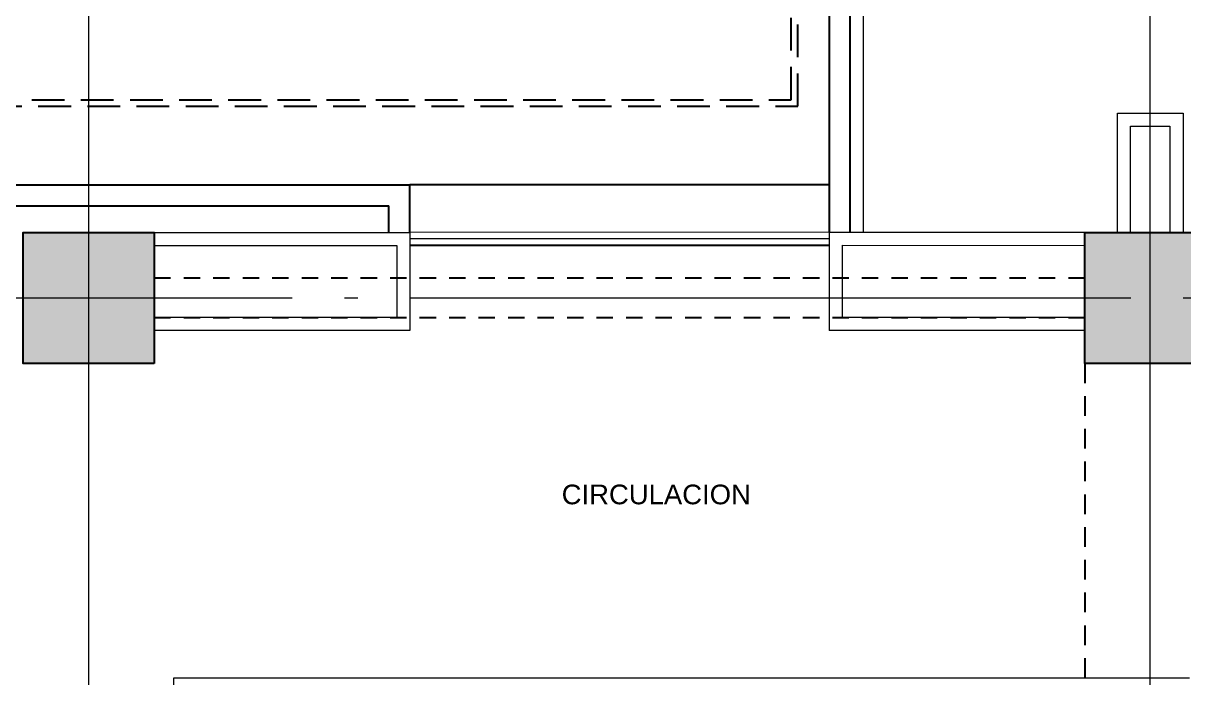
# Model space of a CAD drawing. Header units: metres. Extents: x -22 to 564, y 0 to 143.
# Drawn here: x 303.69 to 312.54, y 46.08 to 51.07 of the extents above; entities that cross this region are included whole.
import ezdxf

# ---------------------------------------------------------------- set-up
doc = ezdxf.new("R2010")
doc.units = ezdxf.units.M
for name, pattern in [('EJES630', [6.3, 5.5, -0.4, 0, -0.4]), ('XREF 3N NEURO-ONCOLOGIA$0$DASHED2', [0.375, 0.25, -0.125]), ('XREF 3N NEURO-ONCOLOGIA$0$HIDDE150', [0.24, 0.15, -0.09]), ('XREF 3N NEURO-ONCOLOGIA$0$HIDDEN2', [0.1875, 0.125, -0.0625])]:
    doc.linetypes.add(name, pattern=pattern)
for name, color, linetype, lineweight in [('EJES', 11, 'EJES630', 0), ('XREF 3N NEURO-ONCOLOGIA$0$HERRERIAS', 1, 'Continuous', 18), ('XREF 3N NEURO-ONCOLOGIA$0$MUROS DE TABLAROCA', 150, 'Continuous', 13)]:
    doc.layers.add(name, color=color, linetype=linetype, lineweight=lineweight)
for name, color, linetype in [('TEXTO', 7, 'Continuous'), ('XREF 3N NEURO-ONCOLOGIA$0$-CG-M-WALL', 7, 'Continuous'), ('XREF 3N NEURO-ONCOLOGIA$0$COLUMNAS', 6, 'Continuous'), ('XREF 3N NEURO-ONCOLOGIA$0$CONTRAVENTEOS', 6, 'XREF 3N NEURO-ONCOLOGIA$0$HIDDEN2'), ('XREF 3N NEURO-ONCOLOGIA$0$LAMINA MULTIPERFORADA', 9, 'Continuous'), ('XREF 3N NEURO-ONCOLOGIA$0$MUROS BAJOS', 2, 'Continuous'), ('XREF 3N NEURO-ONCOLOGIA$0$NOVIDESA', 11, 'Continuous'), ('XREF 3N NEURO-ONCOLOGIA$0$PROYECCIÓN', 252, 'XREF 3N NEURO-ONCOLOGIA$0$HIDDE150')]:
    doc.layers.add(name, color=color, linetype=linetype)
doc.styles.add('100 SUBTITULOS 30', font='arial.ttf', dxfattribs={"height": 0.3})

# ---------------------------------------------------------------- blocks, each defined once
blk = doc.blocks.new('XREF 3N NEURO-ONCOLOGIA$0$C-1')
at = {"layer": 'XREF 3N NEURO-ONCOLOGIA$0$-CG-M-WALL', "true_color": 0x636466}
h = blk.add_hatch(color=251, dxfattribs=at)
h.dxf.hatch_style = 1
h.paths.add_polyline_path([(-0.5, -0.5), (-0.5, 0.5), (0.5, 0.5), (0.5, -0.5)])
blk.add_lwpolyline([(-0.5, -0.5), (-0.5, 0.5), (0.5, 0.5), (0.5, -0.5)], close=True)
blk = doc.blocks.new('XREF 3N NEURO-ONCOLOGIA')
at = {"layer": 'XREF 3N NEURO-ONCOLOGIA$0$CONTRAVENTEOS', "elevation": 0}
blk.add_lwpolyline([(16.858, 25.4401), (16.858, 32.5401), (16.558, 32.5401), (16.558, 25.4401)], close=True, dxfattribs=at)
at = {"layer": 'XREF 3N NEURO-ONCOLOGIA$0$HERRERIAS'}
for p, q in [((17.158, 27.3901, 0), (17.158, 30.5901)), ((17.2105, 27.3901, 0), (17.208, 30.5901))]:
    blk.add_line(p, q, dxfattribs=at)
at = {"layer": 'XREF 3N NEURO-ONCOLOGIA$0$LAMINA MULTIPERFORADA', "linetype": 'XREF 3N NEURO-ONCOLOGIA$0$DASHED2', "elevation": 0}
for points in [[(0.448, 53.3501), (18.2205, 53.3501), (18.2205, 27.6805), (23.518, 27.6803), (23.518, -1.8899), (0.448, -1.8899)], [(0.498, 53.3001), (18.1705, 53.3001), (18.1705, 27.6305), (23.468, 27.6303), (23.468, -1.8399), (0.498, -1.8399)]]:
    blk.add_lwpolyline(points, close=True, dxfattribs=at)
at = {"layer": 'XREF 3N NEURO-ONCOLOGIA$0$MUROS BAJOS'}
for p, q in [((17.108, 27.3901), (17.108, 30.5901)), ((17.5705, 27.3901), (17.5705, 30.5901))]:
    blk.add_line(p, q, dxfattribs=at)
at = {"layer": 'XREF 3N NEURO-ONCOLOGIA$0$MUROS DE TABLAROCA'}
for p, q in [((16.458, 30.5901), (16.458, 32.5401)), ((16.558, 30.6901), (16.558, 32.5401)), ((17.108, 32.5401), (17.108, 30.6901)), ((17.208, 32.5401), (17.208, 30.5901)), ((11.808, 32.3901), (13.808, 32.3901)), ((13.808, 32.3901), (13.808, 24.6401)), ((17.108, 30.6901), (16.558, 30.6901)), ((17.108, 30.5901), (16.458, 30.5901)), ((17.208, 30.5901), (17.108, 30.5901)), ((16.458, 25.4401), (16.458, 27.3901)), ((17.208, 27.3901), (16.458, 27.3901)), ((17.208, 25.4401), (17.208, 27.3901)), ((16.558, 25.4401), (16.558, 27.2901)), ((17.1103, 27.2901), (16.558, 27.2901)), ((17.1103, 27.2901), (17.108, 25.4402)), ((21.8588, 27.2301), (17.208, 27.2301)), ((19.7088, 27.1301), (17.208, 27.1301))]:
    blk.add_line(p, q, dxfattribs=at)
at = {"layer": 'XREF 3N NEURO-ONCOLOGIA$0$MUROS DE TABLAROCA', "elevation": 0}
for points in [[(17.208, 25.1901), (18.1175, 25.1901), (18.1175, 24.6901), (17.208, 24.6901)], [(17.208, 25.0901), (18.0175, 25.0901), (18.0175, 24.7901), (17.208, 24.7901)]]:
    blk.add_lwpolyline(points, dxfattribs=at)
at = {"layer": 'XREF 3N NEURO-ONCOLOGIA$0$NOVIDESA'}
for p, q in [((17.2105, 30.7501), (17.4105, 30.7501)), ((17.2105, 30.5901), (17.5705, 30.5901))]:
    blk.add_line(p, q, dxfattribs=at)
for points in [[(17.5705, 35.6151), (17.5705, 30.5901)], [(17.4105, 35.4551), (17.4105, 30.7501)], [(22.868, 22.1201), (22.868, 27.3901), (17.208, 27.3901)], [(17.208, 27.2301), (22.708, 27.2301), (22.708, 23.0401)]]:
    blk.add_lwpolyline(points, dxfattribs=at)
at = {"layer": 'XREF 3N NEURO-ONCOLOGIA$0$PROYECCIÓN'}
blk.add_line((16.208, 25.4401), (13.808, 25.4401), dxfattribs=at)
at = {"layer": 'XREF 3N NEURO-ONCOLOGIA$0$COLUMNAS'}
for p in [(16.708, 33.0401), (16.708, 24.9401)]:
    blk.add_blockref('XREF 3N NEURO-ONCOLOGIA$0$C-1', p, dxfattribs=at)

msp = doc.modelspace()

# ---------------------------------------------------------------- block references
at = {"rotation": 90}
msp.add_blockref('XREF 3N NEURO-ONCOLOGIA', (337.2286, 32.2671), dxfattribs=at)

# ---------------------------------------------------------------- next in the draw order: linework, layer by layer
at = {"layer": 'EJES'}
for p, q in [((304.1886, 33.1628), (304.1886, 58.5478)), ((312.2885, 33.1628), (312.2886, 58.5478)), ((281.0409, 48.9751), (337.8181, 48.9751))]:
    msp.add_line(p, q, dxfattribs=at)

# ---------------------------------------------------------------- next in the draw order: texts
at = {"layer": 'TEXTO', "insert": (307.5792, 47.5496, 0), "char_height": 0.15, "width": 1.880073, "attachment_point": 1, "style": '100 SUBTITULOS 30'}
msp.add_mtext('\\pxqc;CIRCULACION', dxfattribs=at)

doc.saveas('drawing.dxf')
